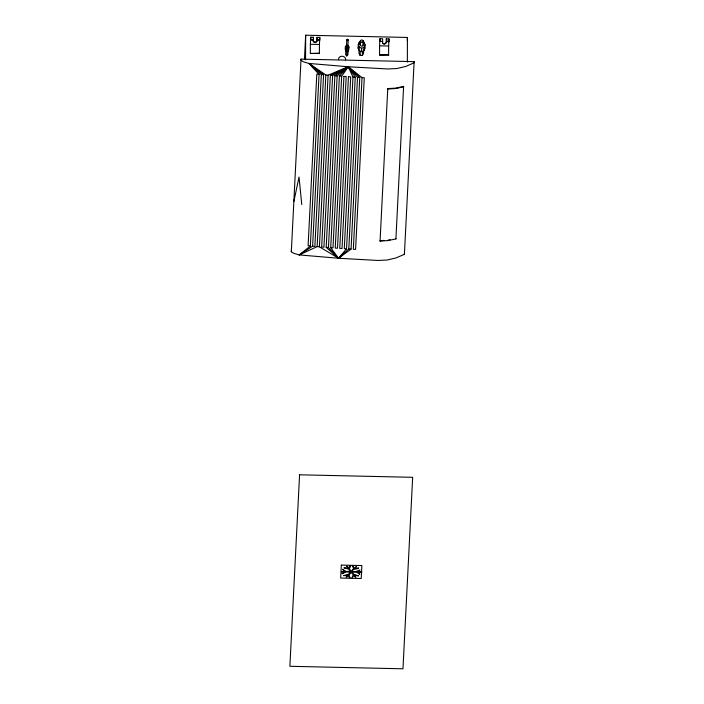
<?xml version="1.0" encoding="UTF-8"?>
<svg xmlns="http://www.w3.org/2000/svg" width="704" height="704" viewBox="0 0 704 704"><rect width="100%" height="100%" fill="white"/><g stroke="black" fill="none" stroke-linecap="round" stroke-linejoin="round"><path stroke-width="1.06" d="M291.324 251.786L301.03 59.127L414.119 61.635L404.413 254.294L396.009 257.946L387.094 260.022L377.925 260.462L338.554 258.245L299.235 254.927L293.77 253.326L291.324 251.786L291.333 250.615M301.03 59.127L301.03 60.289L303.468 61.838L308.933 63.439L348.251 66.757L387.631 68.974L396.792 68.534L405.715 66.458L414.119 62.797L414.119 61.635M305.571 59.831L305.659 35.2L407.44 37.453L407.352 62.093M310.35 53.486L319.414 53.337L310.35 53.486L310.376 44.167M313.421 39.943L313.447 37.259L310.737 37.198L310.71 39.882L313.421 39.943L310.728 39.53M319.757 40.084L319.783 37.4L317.064 37.338L317.038 40.022L319.757 40.084L317.055 39.67M319.396 53.689L319.431 44.361M379.562 55.026L388.626 54.877L379.562 55.026L379.588 45.698M379.914 41.413L379.94 38.738L382.659 38.79L382.633 41.474L379.914 41.413L382.633 41.474M380.063 241.12L387.772 88.59L395.78 88.123L403.612 86.39L395.903 238.92L388.062 240.574L380.063 241.12L380.063 240.654L384.076 240.416M388.969 41.615L388.986 38.931L386.276 38.878L386.25 41.554L388.969 41.615L386.267 41.202M387.772 88.59L387.763 89.056L395.771 88.51L403.612 86.856L403.612 86.39M388.608 55.22L388.634 45.901M395.903 238.92L395.903 238.454M404.413 254.294L404.422 253.123M304.445 59.242L305.659 35.2M310.737 37.198L310.394 44.282L319.44 44.484L319.783 37.4M313.271 41.21L313.447 37.259M316.888 41.29L317.064 37.338M326.19 247.359L328.451 247.544L338.554 258.245L346.544 248.829L355.238 77.185L348.251 66.757L334.884 75.715L326.19 247.359L338.554 258.245L348.806 248.978L357.5 77.334L348.251 66.757L332.622 75.53L323.928 247.183L321.666 246.998L330.361 75.346L348.251 66.757L359.762 77.475L351.067 249.119L338.554 258.245L319.405 246.805L317.143 246.611L299.235 254.927L310.358 246.013L319.062 74.369L308.933 63.439L325.838 74.967L328.099 75.161L348.251 66.757L362.023 77.616L364.285 77.748L355.59 249.392L353.329 249.26L362.023 77.616M312.62 246.215L321.323 74.571L308.933 63.439L323.585 74.774L314.882 246.418L312.62 246.215L299.235 254.927M317.143 246.611L325.838 74.967M319.405 246.805L328.099 75.161M328.451 247.544L337.146 75.891L348.251 66.757L352.977 77.035L344.282 248.688L346.544 248.829M330.713 247.711L339.407 76.067L348.251 66.757L341.669 76.243L332.974 247.887L330.713 247.711L338.554 258.245M345.347 46.886L345.215 49.5L346.113 51.137L347.926 51.172L348.832 49.579L348.964 46.966L348.066 45.329L346.262 45.294L345.347 46.886L346.245 48.523L346.113 51.137M345.893 49.518L345.629 54.736L346.755 55.924L347.89 54.789L348.154 49.562M347.345 46.209L347.855 47.133L346.966 47.643L346.456 47.106L346.808 39.758L347.512 39.222L348.234 39.978L347.318 40.682L346.808 39.758M346.755 55.924L347.019 50.706M347.855 47.133L348.207 39.785M347.926 51.172L348.058 48.558L348.964 46.966M364.091 42.328L365.077 44.818L364.901 48.303L363.898 50.75L361.495 51.726L359.102 50.644L358.116 48.154L358.292 44.669L359.295 42.222L360.897 41.571M359.207 43.965L359.295 42.222M358.292 44.669L359.278 47.168L358.978 53.398L360.105 55.44L362.366 55.493L363.502 53.504L363.713 49.324M360.246 44.713C358.301 37.215 366.353 39.433 362.921 45.514C361.874 47.388 359.146 45.109 360.668 43.674M360.298 45.1L360.474 40.85M360.105 55.44L360.316 51.269M361.495 51.726L361.671 48.242L364.074 47.274L365.077 44.818M362.366 55.493L362.578 51.313M363.07 45.162L363.246 40.911M363.898 50.75L364.074 47.274M379.94 38.738L379.606 45.813L388.652 46.015L388.986 38.931M386.276 38.878C388.247 41.712 384.182 46.746 382.483 42.742M407.273 40.735L407.44 37.453M338.474 59.726C338.29 54.912 345.998 55.158 345.717 59.893M363.299 41.298L362.226 42.706L360.474 41.615M293.876 201.458L299.024 177.012L301.778 204.6M316.888 40.823C317.258 43.252 312.77 43.19 313.271 40.744M386.1 42.354C385.862 44.176 382.58 44.15 382.483 42.275M358.116 48.154L358.785 46.517M316.809 41.184L315.014 42.178L313.315 41.105M346.65 46.385L346.456 47.106M388.08 240.178L390.034 239.747M346.245 48.523L348.058 48.558M359.762 77.475L357.5 77.334M348.806 248.978L351.067 249.119M355.238 77.185L352.977 77.035M341.669 76.243L339.407 76.067M337.146 75.891L334.884 75.715M330.361 75.346L332.622 75.53M323.585 74.774L321.323 74.571M319.062 74.369L316.8 74.158L308.106 245.802L310.358 246.013M359.278 47.168L361.671 48.242M362.754 52.14L363.502 53.504M364.241 46.64L364.901 48.303M346.579 566.342L347.89 568.207L343.904 567.811L348.436 568.982L350.434 571.366L346.095 571.41L342.522 569.263L344.626 571.393L341.387 571.762L344.599 572.07L342.012 573.76L346.104 571.974L350.442 572.15L348.234 574.482L343.666 575.652L347.442 575.168L346.06 576.831L346.562 577.192L348.401 575.467L349.316 577.588L349.976 577.755L348.99 574.886L351.208 572.378L353.241 574.842L352.026 577.817L353.778 575.555L355.626 577.412L355.986 577.104L354.64 575.309L358.582 575.89L353.734 574.253A3.335 2.094 0.2 0 0 353.584 574.077C348.718 570.17 359.031 572.079 359.806 574.35C353.074 570.17 369.028 573.153 357.72 571.683C364.267 567.292 354.983 573.302 352.097 571.56C352.299 568.049 358.794 569.474 358.635 567.899L355.018 568.454L356.435 566.5L354.218 568.172L352.651 565.822L353.531 568.885L351.27 571.226L349.325 568.753L350.724 565.928L349.914 565.937L348.7 568.049L347.38 566.377L346.579 566.342M299.578 474.804L289.881 666.292L402.97 668.8L412.667 477.312L299.578 474.804M343.93 76.41L335.236 248.054L337.498 248.213L346.192 76.569L343.93 76.41M348.454 76.727L339.759 248.371L342.021 248.53L350.715 76.886L348.454 76.727M341.326 565.101L340.666 578.046L361.231 578.494L361.882 565.558L341.326 565.101"/></g></svg>
